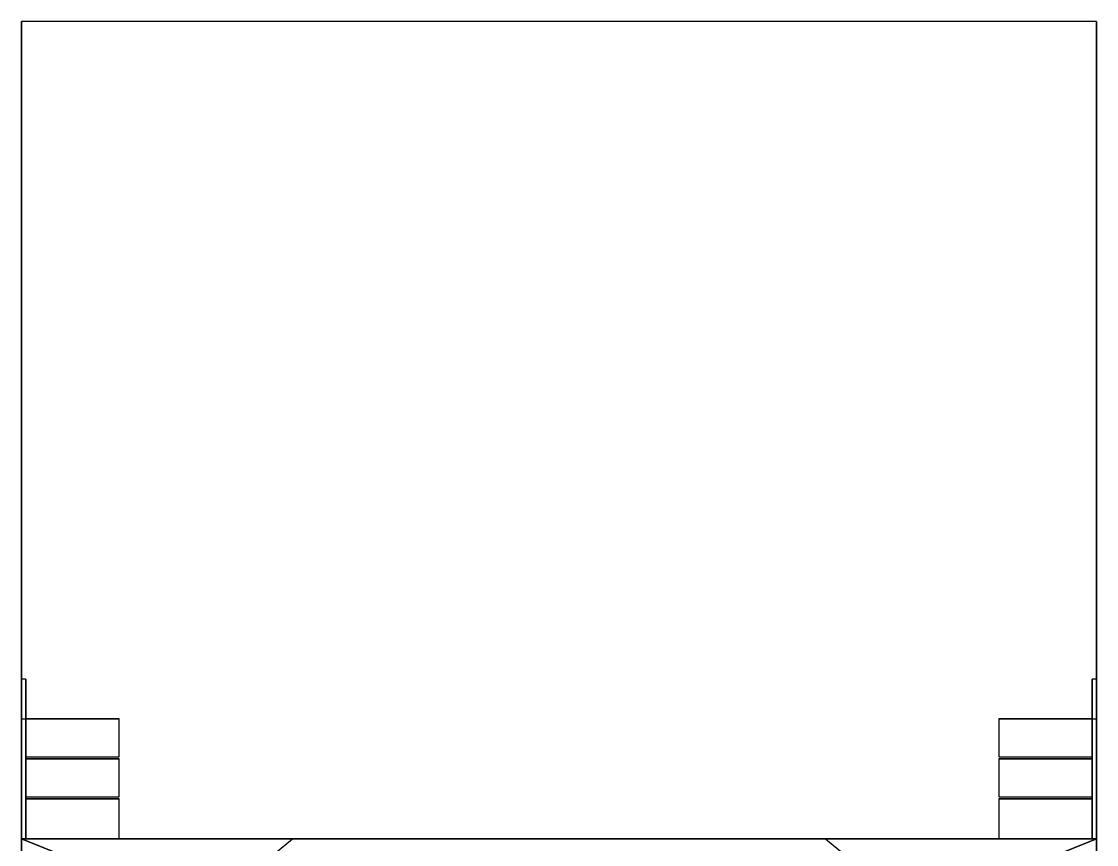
# Model space of a CAD drawing. Extents: x -2.6 to 2.6, y -22.5 to 23.4.
# Drawn here: x -2.42 to 2.42, y -2.975 to 0.73 of the extents above; entities that cross this region are included whole.
import ezdxf

# ---------------------------------------------------------------- set-up
doc = ezdxf.new("R2010")
doc.units = 0
doc.layers.add('SUPERSTRUCTURE', color=3, linetype='CONTINUOUS')

msp = doc.modelspace()

# ---------------------------------------------------------------- linework, layer by layer
at = {"layer": 'SUPERSTRUCTURE'}
for points in [[(-2.42, 0.73, 1.46), (-2.42, -7.16, 1.46), (-2.42, -2.95, 2.94), (-2.42, 0.73, 2.94)], [(-2.42, 0.73, 2.94), (-2.42, -2.95, 2.94), (2.42, -2.95, 2.94), (2.42, 0.73, 2.94)], [(2.42, -2.95, 2.94), (2.42, -7.16, 1.46), (2.42, 0.73, 1.46), (2.42, 0.73, 2.94)], [(-2.4, -2.95, 3.73), (-2.4, -2.23, 2.94), (-2.42, -2.23, 2.94), (-2.42, -2.95, 3.73)], [(-2.42, -2.23, 2.94), (-2.42, -2.41, 2.94), (-2.42, -2.95, 3.53), (-2.42, -2.95, 3.73)], [(-2.4, -2.95, 3.53), (-2.4, -2.41, 2.94), (-2.4, -2.23, 2.94), (-2.4, -2.95, 3.73)], [(2.4, -2.23, 2.94), (2.4, -2.41, 2.94), (2.4, -2.95, 3.53), (2.4, -2.95, 3.73)], [(2.42, -2.95, 3.73), (2.42, -2.23, 2.94), (2.4, -2.23, 2.94), (2.4, -2.95, 3.73)], [(2.42, -2.95, 3.53), (2.42, -2.41, 2.94), (2.42, -2.23, 2.94), (2.42, -2.95, 3.73)], [(-2.42, -2.95, 3.53), (-2.42, -2.41, 2.94), (-2.4, -2.41, 2.94), (-2.4, -2.95, 3.53)], [(-1.98, -2.41, 3.13), (-1.98, -2.41, 3.11), (-2.4, -2.41, 3.11), (-2.4, -2.41, 3.13)], [(-1.98, -2.58, 3.13), (-1.98, -2.41, 3.13), (-2.4, -2.41, 3.13), (-2.4, -2.58, 3.13)], [(2.4, -2.58, 3.13), (2.4, -2.41, 3.13), (1.98, -2.41, 3.13), (1.98, -2.58, 3.13)], [(2.4, -2.41, 3.13), (2.4, -2.41, 3.11), (1.98, -2.41, 3.11), (1.98, -2.41, 3.13)], [(2.4, -2.95, 3.53), (2.4, -2.41, 2.94), (2.42, -2.41, 2.94), (2.42, -2.95, 3.53)], [(-1.98, -2.59, 3.33), (-1.98, -2.59, 3.31), (-2.4, -2.59, 3.31), (-2.4, -2.59, 3.33)], [(-1.98, -2.76, 3.33), (-1.98, -2.59, 3.33), (-2.4, -2.59, 3.33), (-2.4, -2.76, 3.33)], [(2.4, -2.76, 3.33), (2.4, -2.59, 3.33), (1.98, -2.59, 3.33), (1.98, -2.76, 3.33)], [(2.4, -2.59, 3.33), (2.4, -2.59, 3.31), (1.98, -2.59, 3.31), (1.98, -2.59, 3.33)], [(-1.98, -2.77, 3.53), (-1.98, -2.77, 3.51), (-2.4, -2.77, 3.51), (-2.4, -2.77, 3.53)], [(-1.98, -2.95, 3.53), (-1.98, -2.77, 3.53), (-2.4, -2.77, 3.53), (-2.4, -2.95, 3.53)], [(2.4, -2.95, 3.53), (2.4, -2.77, 3.53), (1.98, -2.77, 3.53), (1.98, -2.95, 3.53)], [(2.4, -2.77, 3.53), (2.4, -2.77, 3.51), (1.98, -2.77, 3.51), (1.98, -2.77, 3.53)], [(-2.42, -2.95, 2.94), (-2.42, -7.16, 1.46), (-2.42, -7.16, 3.73), (-2.42, -2.95, 3.73)], [(2.42, -2.95, 3.73), (2.42, -2.95, 2.94), (-2.42, -2.95, 2.94), (-2.42, -2.95, 3.73)], [(-1.6, -3.28, 3.73), (-1.2, -2.95, 3.73), (-2.42, -2.95, 3.73), (-1.6, -3.28, 3.73)], [(-2.42, -2.95, 3.73), (-2.42, -7.16, 3.73), (-1.6, -7.16, 3.73), (-1.6, -3.28, 3.73)], [(1.6, -3.28, 3.73), (2.42, -2.95, 3.73), (1.2, -2.95, 3.73), (1.6, -3.28, 3.73)], [(1.6, -7.16, 3.73), (2.42, -7.16, 3.73), (2.42, -2.95, 3.73), (1.6, -3.28, 3.73)], [(2.42, -7.16, 3.73), (2.42, -7.16, 1.46), (2.42, -2.95, 2.94), (2.42, -2.95, 3.73)]]:
    msp.add_3dface(points, dxfattribs=at)

doc.saveas('drawing.dxf')
